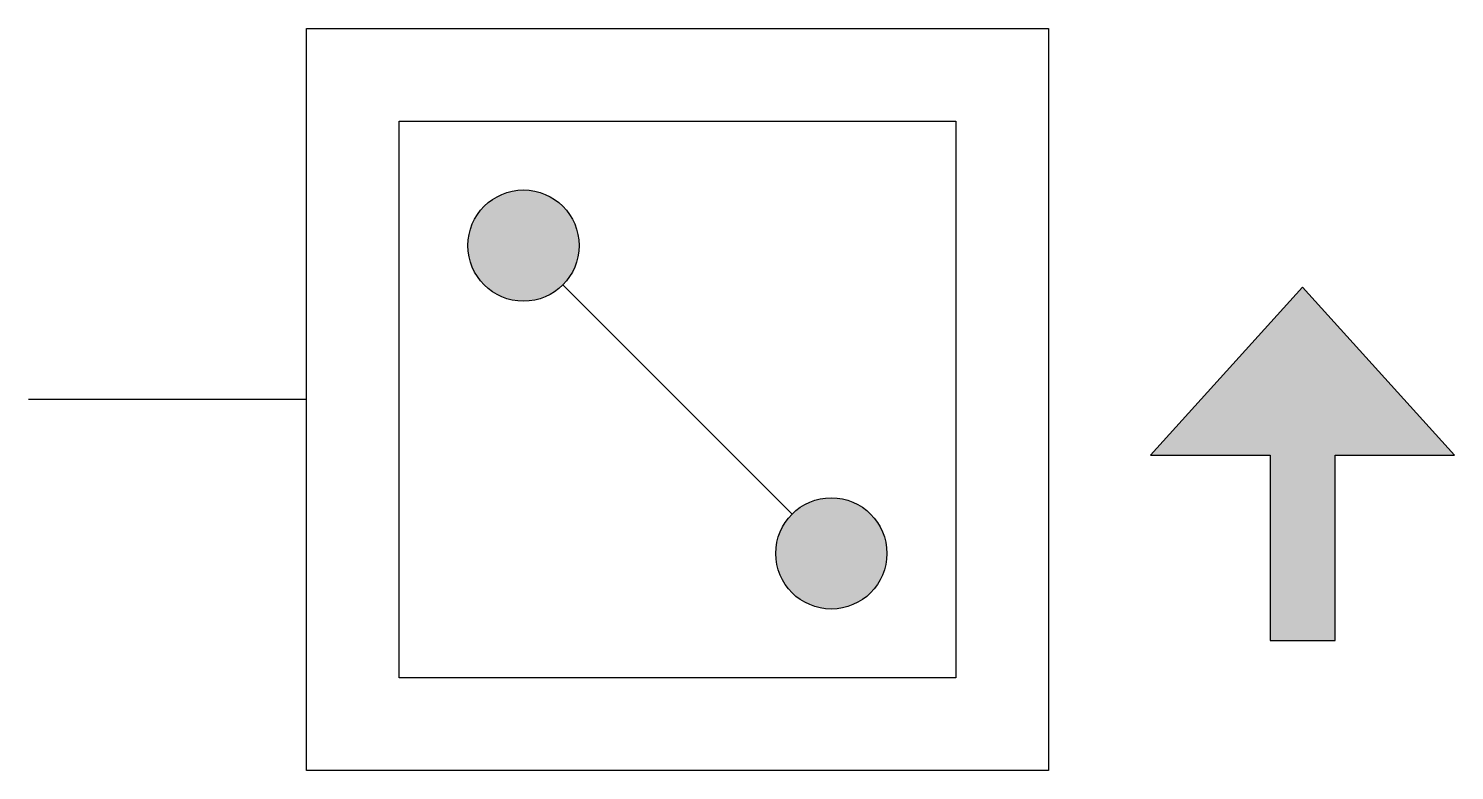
# Model space of a CAD drawing. Header units: metres. Extents: x 0 to 7.69, y -2 to 2.
import ezdxf

# ---------------------------------------------------------------- set-up
doc = ezdxf.new("R2010")
doc.units = ezdxf.units.M

msp = doc.modelspace()

# ---------------------------------------------------------------- hatches: boundary and pattern name
h = msp.add_hatch(color=256)
h.dxf.hatch_style = 1
edge = h.paths.add_edge_path()
edge.add_arc((2.671, 0.8305), 0.3, 0, 360)
h = msp.add_hatch(color=256)
h.dxf.hatch_style = 1
h.paths.add_polyline_path([(6.6993, -1.2999), (7.0498, -1.2999), (7.0498, -0.2999), (7.6944, -0.2999), (6.8745, 0.6054), (6.0547, -0.2999), (6.6993, -0.2999)])
h = msp.add_hatch(color=256)
h.dxf.hatch_style = 1
edge = h.paths.add_edge_path()
edge.add_arc((4.332, -0.8305), 0.3, 0, 360)

# ---------------------------------------------------------------- linework, layer by layer
for p, q in [((2.8831, 0.6184), (4.1199, -0.6184)), ((1.5, 0), (0, 0))]:
    msp.add_line(p, q)
for points in [[(1.5, 2.0015), (5.503, 2.0015), (5.503, -2.0015), (1.5, -2.0015)], [(2, 1.5015), (5.003, 1.5015), (5.003, -1.5015), (2, -1.5015)], [(6.6993, -1.2999), (7.0498, -1.2999), (7.0498, -0.2999), (7.6944, -0.2999), (6.8745, 0.6054), (6.0547, -0.2999), (6.6993, -0.2999)]]:
    msp.add_lwpolyline(points, close=True)
for centre in [(2.671, 0.8305), (4.332, -0.8305)]:
    msp.add_circle(centre, 0.3)

doc.saveas('drawing.dxf')
